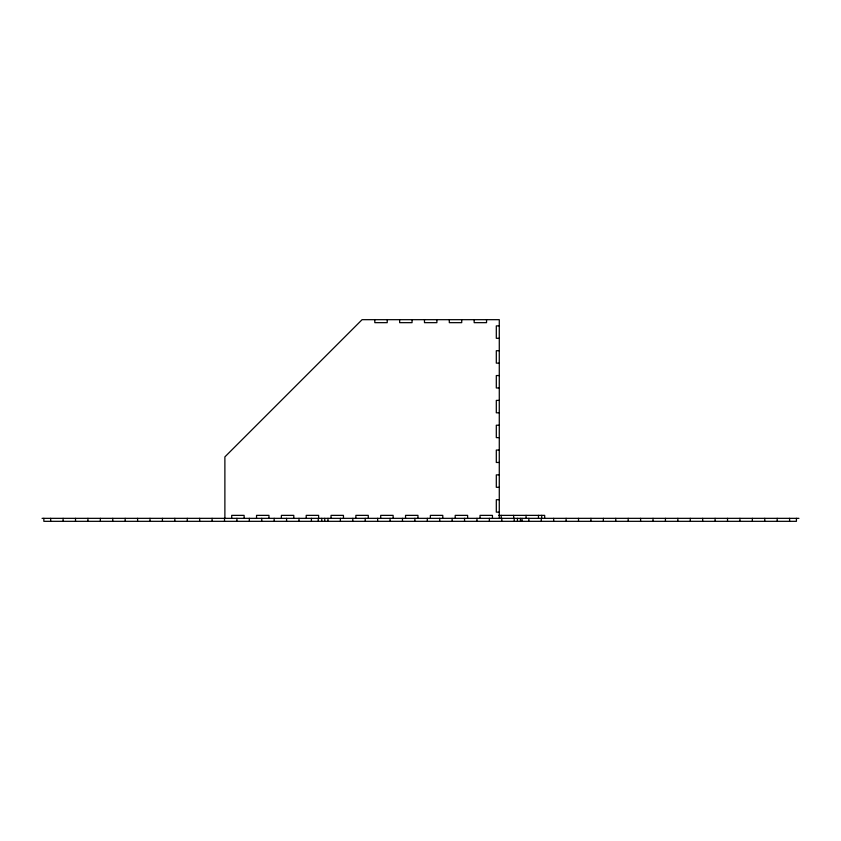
<?xml version="1.0" encoding="UTF-8"?>
<svg xmlns="http://www.w3.org/2000/svg" width="841" height="841" viewBox="0 0 841 841"><rect width="100%" height="100%" fill="white"/><g stroke="black" fill="none" stroke-linecap="round" stroke-linejoin="round"><path stroke-width="1.26" d="M499.281 325.887L496.306 325.887L496.306 338.303L499.281 338.303M499.281 350.718L496.306 350.718L496.306 363.133L499.281 363.133M499.281 375.549L496.306 375.549L496.306 387.974L499.281 387.974M499.281 400.39L496.306 400.39L496.306 412.805L499.281 412.805M499.281 425.22L496.306 425.22L496.306 437.635L499.281 437.635M499.281 450.051L496.306 450.051L496.306 462.466L499.281 462.466M499.281 474.881L496.306 474.881L496.306 487.296L499.281 487.296M499.281 499.712L496.306 499.712L496.306 512.137L499.281 512.137M498.745 515.365L544.684 515.365L544.684 518.34M42.05 518.34L798.95 518.34M796.427 518.34L796.427 521.325L43.848 521.325L43.848 518.34M789.594 518.34L789.594 521.325M777.179 518.34L777.179 521.325M764.763 518.34L764.763 521.325M752.348 518.34L752.348 521.325M739.933 518.34L739.933 521.325M727.518 518.34L727.518 521.325M715.102 518.34L715.102 521.325M702.677 518.34L702.677 521.325M690.261 518.34L690.261 521.325M677.846 518.34L677.846 521.325M665.431 518.34L665.431 521.325M653.015 518.34L653.015 521.325M640.6 518.34L640.6 521.325M628.185 518.34L628.185 521.325M615.77 518.34L615.77 521.325M603.354 518.34L603.354 521.325M590.939 518.34L590.939 521.325M578.513 518.34L578.513 521.325M566.098 518.34L566.098 521.325M553.683 518.34L553.683 521.325M541.699 515.365L541.699 518.34M541.268 518.34L541.268 521.325M538.471 515.365L538.471 518.34M528.852 518.34L528.852 521.325M526.056 515.365L526.056 518.34M522.019 518.34L522.019 521.325M520.421 518.34L520.421 521.325M517.446 518.34L517.446 521.325M514.219 518.34L514.219 521.325M513.641 515.365L513.641 518.34M501.804 518.34L501.804 521.325M501.225 515.365L501.225 518.34M499.281 518.34L499.281 319.675L362.082 319.675L224.883 456.884L224.883 518.34M492.448 518.34L492.448 515.365L480.032 515.365L480.032 518.34M489.378 518.34L489.378 521.325M486.55 319.675L486.55 322.66L474.156 322.66L474.156 319.675M476.963 518.34L476.963 521.325M467.617 518.34L467.617 515.365L455.202 515.365L455.202 518.34M464.547 518.34L464.547 521.325M461.72 319.675L461.72 322.66L449.304 322.66L449.304 319.675M452.132 518.34L452.132 521.325M442.786 518.34L442.786 515.365L430.371 515.365L430.371 518.34M439.717 518.34L439.717 521.325M436.889 319.675L436.889 322.66L424.474 322.66L424.474 319.675M427.302 518.34L427.302 521.325M417.956 518.34L417.956 515.365L405.541 515.365L405.541 518.34M414.886 518.34L414.886 521.325M412.058 319.675L412.058 322.66L399.643 322.66L399.643 319.675M402.471 518.34L402.471 521.325M393.125 518.34L393.125 515.365L380.7 515.365L380.7 518.34M390.056 518.34L390.056 521.325M387.228 319.675L387.228 322.66L374.802 322.66L374.802 319.675M377.63 518.34L377.63 521.325M368.284 518.34L368.284 515.365L355.869 515.365L355.869 518.34M365.215 518.34L365.215 521.325M352.8 518.34L352.8 521.325M343.454 518.34L343.454 515.365L331.039 515.365L331.039 518.34M340.384 518.34L340.384 521.325M327.969 518.34L327.969 521.325M324.742 518.34L324.742 521.325M321.767 518.34L321.767 521.325M318.623 518.34L318.623 515.365L306.208 515.365L306.208 518.34M318.245 518.34L318.245 521.325M311.422 518.34L311.422 521.325M298.997 518.34L298.997 521.325M293.793 518.34L293.793 515.365L281.378 515.365L281.378 518.34M286.581 518.34L286.581 521.325M274.166 518.34L274.166 521.325M268.962 518.34L268.962 515.365L256.537 515.365L256.537 518.34M261.751 518.34L261.751 521.325M249.335 518.34L249.335 521.325M244.121 518.34L244.121 515.365L231.706 515.365L231.706 518.34M236.92 518.34L236.92 521.325M224.505 518.34L224.505 521.325M212.09 518.34L212.09 521.325M199.674 518.34L199.674 521.325M187.259 518.34L187.259 521.325M174.833 518.34L174.833 521.325M162.418 518.34L162.418 521.325M150.003 518.34L150.003 521.325M137.588 518.34L137.588 521.325M125.172 518.34L125.172 521.325M112.757 518.34L112.757 521.325M100.342 518.34L100.342 521.325M87.927 518.34L87.927 521.325M75.511 518.34L75.511 521.325M63.096 518.34L63.096 521.325M50.67 518.34L50.67 521.325"/></g></svg>
